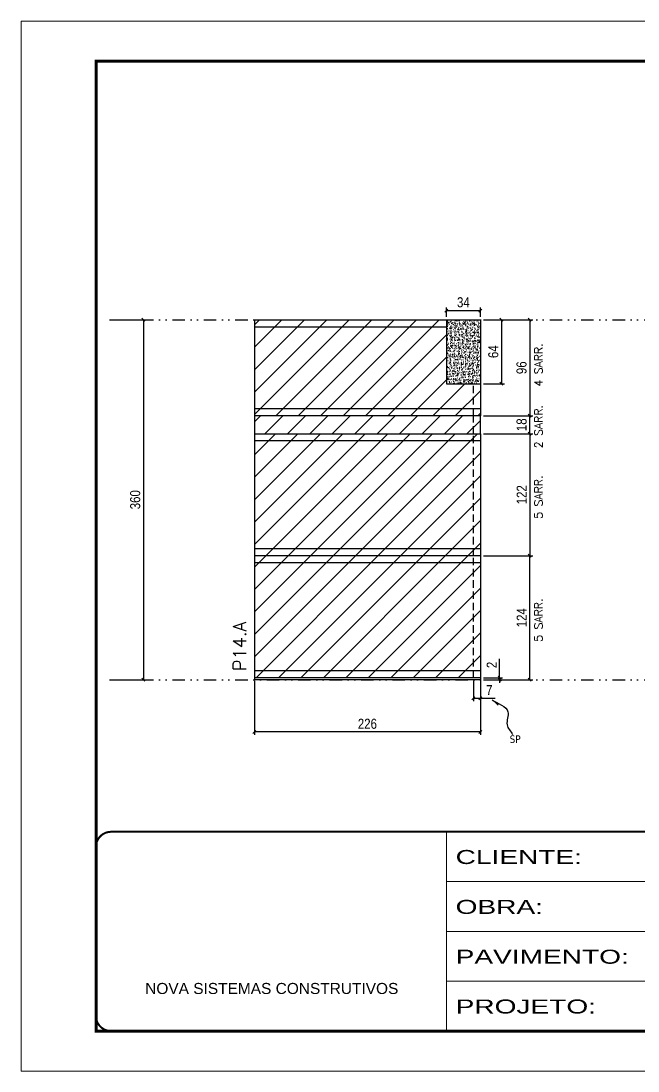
# Model space of a CAD drawing. Extents: x 2949 to 9203, y -16089 to 12527.
# Drawn here: x 7704 to 8321, y -6900 to -5850 of the extents above; entities that cross this region are included whole.
import ezdxf

# ---------------------------------------------------------------- set-up
doc = ezdxf.new("R2010")
doc.units = 0
for name, pattern in [('CONTINUO', [0]), ('DASHED', [0.75, 0.5, -0.25]), ('DIVIDE2', [0.625, 0.25, -0.125, 0, -0.125, 0, -0.125]), ('HIDDEN', [0.375, 0.25, -0.125])]:
    doc.linetypes.add(name, pattern=pattern)
for name, color, linetype in [('COTA', 241, 'Continuous'), ('Nível', 160, 'Continuous'), ('Painéis', 200, 'Continuous'), ('Romaneio', 10, 'Continuous'), ('SARR_2.2x7', 40, 'Continuous'), ('Sarrafo de Pressão', 42, 'HIDDEN'), ('texto', 7, 'Continuous')]:
    doc.layers.add(name, color=color, linetype=linetype)
for name, color, linetype, lineweight in [('Folhas', 255, 'Continuous', 9), ('Hachura', 251, 'Continuous', 9), ('SARRAFO DE PRESSAO', 251, 'DASHED', 9), ('Texto Seção', 7, 'Continuous', 15)]:
    doc.layers.add(name, color=color, linetype=linetype, lineweight=lineweight)
doc.styles.add('ARIAL', font='arial.ttf')
doc.styles.add('COTA TECNICA', font='techl___.ttf', dxfattribs={"height": 10})
doc.styles.add('COTA TECNICA-50', font='techl___.ttf', dxfattribs={"height": 10})
doc.styles.add('REGUA-120', font='ROMANS.shx', dxfattribs={"height": 15})
doc.styles.add('ROMANS', font='romans.shx')
doc.styles.get("Standard").update_dxf_attribs({"font": 'arial.ttf'})
doc.styles.add('Tecnologia', font='')
doc.styles.get('Tecnologia').set_extended_font_data('Forgotten Futurist')
doc.dimstyles.new('COTA PAINEL-50', dxfattribs={"dimtxt": 10, "dimasz": 3, "dimexe": 3, "dimexo": 3, "dimgap": 3, "dimtad": 1, "dimdec": 1, "dimzin": 12, "dimdsep": 46, "dimtxsty": 'COTA TECNICA-50', "dimblk1": 'OBLIQUE', "dimblk2": 'OBLIQUE', "dimsah": 1, "dimcen": 0.9, "dimclrd": 4, "dimclre": 4, "dimclrt": 240, "dimadec": 1, "dimazin": 3, "dimtfac": 1, "dimtdec": 1, "dimtmove": 0, "dimatfit": 3, "dimfxl": 1, "dimtolj": 1, "dimtzin": 12, "dimarcsym": 0})
doc.dimstyles.new('PAINEL', dxfattribs={"dimtxt": 10, "dimasz": 3, "dimexe": 3, "dimexo": 3, "dimgap": 3, "dimtad": 1, "dimdec": 1, "dimzin": 12, "dimdsep": 46, "dimtxsty": 'COTA TECNICA', "dimblk1": 'OBLIQUE', "dimblk2": 'OBLIQUE', "dimsah": 1, "dimcen": 0.9, "dimclrd": 4, "dimclre": 4, "dimclrt": 240, "dimadec": 1, "dimazin": 3, "dimtfac": 1, "dimtdec": 1, "dimtmove": 0, "dimatfit": 3, "dimfxl": 1, "dimtolj": 1, "dimtzin": 12, "dimarcsym": 0})
doc.dimstyles.get("Standard").update_dxf_attribs({"dimtxt": 0.18, "dimasz": 0.18, "dimexe": 0.18, "dimexo": 0.0625, "dimgap": 0.09, "dimtad": 0, "dimtih": 1, "dimtoh": 1, "dimdec": 4, "dimzin": 0, "dimdsep": 46, "dimtxsty": 'Standard', "dimcen": 0.09, "dimadec": 0, "dimazin": 0, "dimtfac": 1, "dimtdec": 4, "dimtofl": 0, "dimtmove": 0, "dimatfit": 3, "dimfxl": 1, "dimtolj": 1, "dimtzin": 0, "dimarcsym": 0})
pattern_1 = [(45, (-122901.967, -37644.947), (-11.2253202, 11.2253202), [])]

# ---------------------------------------------------------------- blocks, each defined once
blk = doc.blocks.new('9999999999')
at = {"color": 30, "linetype": 'CONTINUO'}
for p, q in [((98564.6, 34230.2), (98564.6, 34429.4)), ((98564.6, 34379.6), (99584, 34379.6)), ((98564.6, 34329.8), (99488, 34329.8)), ((98564.6, 34280), (99488, 34280))]:
    blk.add_line(p, q, dxfattribs=at)
at = {"color": 30, "linetype": 'CONTINUO', "const_width": 2}
blk.add_lwpolyline([(99584, 34230.2), (99584, 34414.4, 0.414214), (99569, 34429.4), (98229, 34429.4, 0.414214), (98214, 34414.4), (98214, 34245.2, 0.414214), (98229, 34230.2), (99584, 34230.2)], format="xyb", dxfattribs=at)
at = {"layer": 'Folhas'}
blk.add_lwpolyline([(98139, 34190.2), (99624, 34190.2), (99624, 35240.2), (98139, 35240.2)], close=True, dxfattribs=at)
at = {"layer": 'Folhas', "color": 30, "const_width": 3}
blk.add_lwpolyline([(98214, 34230.2), (99584, 34230.2), (99584, 35200.2), (98214, 35200.2)], close=True, dxfattribs=at)
at = {"color": 7, "linetype": 'Continuous', "ltscale": 5, "style": 'ARIAL'}
blk.add_text('NOVA SISTEMAS CONSTRUTIVOS', height=11.059, dxfattribs=at).set_placement((98263.2, 34267.2))
at = {"layer": 'Folhas', "color": 7, "style": 'Tecnologia', "width": 1.5}
for s, p in [('CLIENTE:', (98573.7, 34397.2)), ('OBRA:', (98573.7, 34347.3)), ('PAVIMENTO:', (98573.7, 34297.5)), ('PROJETO:', (98573.7, 34247.7))]:
    blk.add_text(s, height=14, dxfattribs=at).set_placement(p)
blk = doc.blocks.new('_Oblique')
at = {"color": 0, "linetype": 'ByBlock', "lineweight": -2}
blk.add_line((-0.5, -0.5), (0.5, 0.5), dxfattribs=at)
blk = doc.blocks.new('*D2297')
at = {"layer": 'COTA', "color": 4, "linetype": 'ByBlock', "lineweight": -2, "transparency": 16777216}
for p, q in [((7795.5, -6149.2), (7829.5, -6149.2)), ((7826.5, -6149.2), (7826.5, -6509.2)), ((7795.5, -6509.2), (7829.5, -6509.2))]:
    blk.add_line(p, q, dxfattribs=at)
at = {"layer": 'Defpoints', "color": 0, "linetype": 'ByBlock', "transparency": 16777216}
for p in [(7792.5, -6149.2), (7792.5, -6509.2), (7826.5, -6509.2)]:
    blk.add_point(p, dxfattribs=at)
at = {"layer": 'COTA', "color": 4, "linetype": 'ByBlock', "lineweight": -2, "transparency": 16777216, "xscale": 3, "yscale": 3, "zscale": 3}
for p, rotation in [((7826.5, -6149.2), 90), ((7826.5, -6509.2), 270)]:
    blk.add_blockref('_Oblique', p, dxfattribs=dict(at, rotation=rotation))
at = {"layer": 'COTA', "color": 240, "linetype": 'ByBlock', "transparency": 16777216, "insert": (7818.3, -6329.2), "char_height": 10, "attachment_point": 5, "rotation": 90, "style": 'COTA TECNICA'}
blk.add_mtext('\\A1;360', dxfattribs=at)
blk = doc.blocks.new('*D2255')
at = {"layer": 'COTA', "color": 4, "lineweight": -2, "transparency": 16777216}
for p, q in [((7937.5, -6510.2), (7937.5, -6564.4)), ((8163.5, -6510.2), (8163.5, -6564.4)), ((8163.5, -6561.4), (7937.5, -6561.4))]:
    blk.add_line(p, q, dxfattribs=at)
at = {"layer": 'Defpoints', "color": 0, "transparency": 16777216}
for p in [(7937.5, -6507.2), (8163.5, -6507.2), (7937.5, -6561.4)]:
    blk.add_point(p, dxfattribs=at)
at = {"layer": 'COTA', "color": 4, "lineweight": -2, "transparency": 16777216, "xscale": 3, "yscale": 3, "zscale": 3, "rotation": 180}
blk.add_blockref('_Oblique', (7937.5, -6561.4), dxfattribs=at)
at = {"layer": 'COTA', "color": 4, "lineweight": -2, "transparency": 16777216, "xscale": 3, "yscale": 3, "zscale": 3}
blk.add_blockref('_Oblique', (8163.5, -6561.4), dxfattribs=at)
at = {"layer": 'COTA', "color": 240, "transparency": 16777216, "insert": (8050.5, -6553.3), "char_height": 10, "attachment_point": 5, "style": 'COTA TECNICA'}
blk.add_mtext('\\A1;226', dxfattribs=at)
blk = doc.blocks.new('*D2256')
at = {"layer": 'COTA', "color": 4, "lineweight": -2, "transparency": 16777216}
for p, q in [((8156.5, -6510.2), (8156.5, -6530.7)), ((8163.5, -6512.2), (8163.5, -6530.7)), ((8156.5, -6527.7), (8163.5, -6527.7)), ((8163.5, -6527.7), (8178.2, -6527.7))]:
    blk.add_line(p, q, dxfattribs=at)
at = {"layer": 'Defpoints', "color": 0, "transparency": 16777216}
for p in [(8156.5, -6507.2), (8163.5, -6509.2), (8163.5, -6527.7)]:
    blk.add_point(p, dxfattribs=at)
at = {"layer": 'COTA', "color": 4, "lineweight": -2, "transparency": 16777216, "xscale": 3, "yscale": 3, "zscale": 3, "rotation": 180}
blk.add_blockref('_Oblique', (8156.5, -6527.7), dxfattribs=at)
at = {"layer": 'COTA', "color": 4, "lineweight": -2, "transparency": 16777216, "xscale": 3, "yscale": 3, "zscale": 3}
blk.add_blockref('_Oblique', (8163.5, -6527.7), dxfattribs=at)
at = {"layer": 'COTA', "color": 240, "transparency": 16777216, "insert": (8172.4, -6519.6), "char_height": 10, "attachment_point": 5, "style": 'COTA TECNICA-50'}
blk.add_mtext('\\A1;7', dxfattribs=at)
blk = doc.blocks.new('*D2257')
at = {"layer": 'Defpoints', "color": 0, "linetype": 'ByBlock', "transparency": 16777216}
for p in [(8163.5, -6385.2), (8212.9, -6385.2), (8163.5, -6509.2)]:
    blk.add_point(p, dxfattribs=at)
at = {"layer": 'Romaneio', "color": 4, "linetype": 'ByBlock', "lineweight": -2, "transparency": 16777216}
for p, q in [((8166.5, -6385.2), (8215.9, -6385.2)), ((8212.9, -6509.2), (8212.9, -6385.2)), ((8166.5, -6509.2), (8215.9, -6509.2))]:
    blk.add_line(p, q, dxfattribs=at)
at = {"layer": 'Romaneio', "color": 4, "linetype": 'ByBlock', "lineweight": -2, "transparency": 16777216, "xscale": 3, "yscale": 3, "zscale": 3}
for p, rotation in [((8212.9, -6385.2), 90), ((8212.9, -6509.2), 270)]:
    blk.add_blockref('_Oblique', p, dxfattribs=dict(at, rotation=rotation))
at = {"layer": 'Romaneio', "color": 240, "linetype": 'ByBlock', "transparency": 16777216, "insert": (8204.8, -6447.2), "char_height": 10, "attachment_point": 5, "rotation": 90, "style": 'COTA TECNICA'}
blk.add_mtext('\\A1;124', dxfattribs=at)
blk = doc.blocks.new('*D2258')
at = {"layer": 'COTA', "color": 4, "lineweight": -2, "transparency": 16777216}
for p, q in [((8182.8, -6507.2), (8182.8, -6488.4)), ((8166.5, -6507.2), (8185.8, -6507.2)), ((8166.5, -6509.2), (8185.8, -6509.2)), ((8182.8, -6509.2), (8182.8, -6507.2)), ((8182.8, -6509.2), (8182.8, -6512.2))]:
    blk.add_line(p, q, dxfattribs=at)
at = {"layer": 'Defpoints', "color": 0, "transparency": 16777216}
for p in [(8163.5, -6507.2), (8163.5, -6509.2), (8182.8, -6509.2)]:
    blk.add_point(p, dxfattribs=at)
at = {"layer": 'COTA', "color": 4, "lineweight": -2, "transparency": 16777216, "xscale": 3, "yscale": 3, "zscale": 3}
for p, rotation in [((8182.8, -6507.2), 270), ((8182.8, -6509.2), 90)]:
    blk.add_blockref('_Oblique', p, dxfattribs=dict(at, rotation=rotation))
at = {"layer": 'COTA', "color": 240, "transparency": 16777216, "insert": (8174.8, -6494.4), "char_height": 10, "attachment_point": 5, "rotation": 90, "style": 'COTA TECNICA-50'}
blk.add_mtext('\\A1;2', dxfattribs=at)
blk = doc.blocks.new('*D2259')
at = {"layer": 'COTA', "color": 4, "linetype": 'ByBlock', "lineweight": -2, "transparency": 16777216}
for p, q in [((8166.5, -6149.2), (8215.9, -6149.2)), ((8212.9, -6149.2), (8212.9, -6245.2)), ((8166.5, -6245.2), (8215.9, -6245.2))]:
    blk.add_line(p, q, dxfattribs=at)
at = {"layer": 'Defpoints', "color": 0, "linetype": 'ByBlock', "transparency": 16777216}
for p in [(8163.5, -6149.2), (8163.5, -6245.2), (8212.9, -6245.2)]:
    blk.add_point(p, dxfattribs=at)
at = {"layer": 'COTA', "color": 4, "linetype": 'ByBlock', "lineweight": -2, "transparency": 16777216, "xscale": 3, "yscale": 3, "zscale": 3}
for p, rotation in [((8212.9, -6149.2), 90), ((8212.9, -6245.2), 270)]:
    blk.add_blockref('_Oblique', p, dxfattribs=dict(at, rotation=rotation))
at = {"layer": 'COTA', "color": 240, "linetype": 'ByBlock', "transparency": 16777216, "insert": (8204.7, -6197.2), "char_height": 10, "attachment_point": 5, "rotation": 90, "style": 'COTA TECNICA'}
blk.add_mtext('\\A1;96', dxfattribs=at)
blk = doc.blocks.new('*D2298')
at = {"layer": 'COTA', "color": 4, "linetype": 'ByBlock', "lineweight": -2, "transparency": 16777216}
for p, q in [((8166.5, -6263.2), (8215.9, -6263.2)), ((8212.9, -6263.2), (8212.9, -6385.2)), ((8166.5, -6385.2), (8215.9, -6385.2))]:
    blk.add_line(p, q, dxfattribs=at)
at = {"layer": 'Defpoints', "color": 0, "linetype": 'ByBlock', "transparency": 16777216}
for p in [(8163.5, -6263.2), (8163.5, -6385.2), (8212.9, -6385.2)]:
    blk.add_point(p, dxfattribs=at)
at = {"layer": 'COTA', "color": 4, "linetype": 'ByBlock', "lineweight": -2, "transparency": 16777216, "xscale": 3, "yscale": 3, "zscale": 3}
for p, rotation in [((8212.9, -6263.2), 90), ((8212.9, -6385.2), 270)]:
    blk.add_blockref('_Oblique', p, dxfattribs=dict(at, rotation=rotation))
at = {"layer": 'COTA', "color": 240, "linetype": 'ByBlock', "transparency": 16777216, "insert": (8204.8, -6324.2), "char_height": 10, "attachment_point": 5, "rotation": 90, "style": 'COTA TECNICA'}
blk.add_mtext('\\A1;122', dxfattribs=at)
blk = doc.blocks.new('*D2299')
at = {"layer": 'COTA', "color": 4, "linetype": 'ByBlock', "lineweight": -2, "transparency": 16777216}
for p, q in [((8129.5, -6146.2), (8129.5, -6137.1)), ((8129.5, -6140.1), (8163.5, -6140.1)), ((8163.5, -6146.2), (8163.5, -6137.1))]:
    blk.add_line(p, q, dxfattribs=at)
at = {"layer": 'Defpoints', "color": 0, "linetype": 'ByBlock', "transparency": 16777216}
for p in [(8163.5, -6140.1), (8129.5, -6149.2), (8163.5, -6149.2)]:
    blk.add_point(p, dxfattribs=at)
at = {"layer": 'COTA', "color": 4, "linetype": 'ByBlock', "lineweight": -2, "transparency": 16777216, "xscale": 3, "yscale": 3, "zscale": 3, "rotation": 180}
blk.add_blockref('_Oblique', (8129.5, -6140.1), dxfattribs=at)
at = {"layer": 'COTA', "color": 4, "linetype": 'ByBlock', "lineweight": -2, "transparency": 16777216, "xscale": 3, "yscale": 3, "zscale": 3}
blk.add_blockref('_Oblique', (8163.5, -6140.1), dxfattribs=at)
at = {"layer": 'COTA', "color": 240, "linetype": 'ByBlock', "transparency": 16777216, "insert": (8146.5, -6131.8), "char_height": 10, "attachment_point": 5, "style": 'COTA TECNICA'}
blk.add_mtext('\\A1;34', dxfattribs=at)
blk = doc.blocks.new('*D2300')
at = {"layer": 'COTA', "color": 4, "linetype": 'ByBlock', "lineweight": -2, "transparency": 16777216}
for p, q in [((8166.5, -6149.2), (8187.6, -6149.2)), ((8184.6, -6149.2), (8184.6, -6213.2)), ((8166.5, -6213.2), (8187.6, -6213.2))]:
    blk.add_line(p, q, dxfattribs=at)
at = {"layer": 'Defpoints', "color": 0, "linetype": 'ByBlock', "transparency": 16777216}
for p in [(8163.5, -6149.2), (8163.5, -6213.2), (8184.6, -6213.2)]:
    blk.add_point(p, dxfattribs=at)
at = {"layer": 'COTA', "color": 4, "linetype": 'ByBlock', "lineweight": -2, "transparency": 16777216, "xscale": 3, "yscale": 3, "zscale": 3}
for p, rotation in [((8184.6, -6149.2), 90), ((8184.6, -6213.2), 270)]:
    blk.add_blockref('_Oblique', p, dxfattribs=dict(at, rotation=rotation))
at = {"layer": 'COTA', "color": 240, "linetype": 'ByBlock', "transparency": 16777216, "insert": (8176.5, -6181.2), "char_height": 10, "attachment_point": 5, "rotation": 90, "style": 'COTA TECNICA'}
blk.add_mtext('\\A1;64', dxfattribs=at)
blk = doc.blocks.new('*D2340')
at = {"layer": 'COTA', "color": 4, "lineweight": -2, "transparency": 16777216}
for p, q in [((8166.5, -6245.2), (8215.9, -6245.2)), ((8212.9, -6263.2), (8212.9, -6245.2)), ((8166.5, -6263.2), (8215.9, -6263.2))]:
    blk.add_line(p, q, dxfattribs=at)
at = {"layer": 'Defpoints', "color": 0, "transparency": 16777216}
for p in [(8163.5, -6245.2), (8212.9, -6245.2), (8163.5, -6263.2)]:
    blk.add_point(p, dxfattribs=at)
at = {"layer": 'COTA', "color": 4, "lineweight": -2, "transparency": 16777216, "xscale": 3, "yscale": 3, "zscale": 3}
for p, rotation in [((8212.9, -6245.2), 90), ((8212.9, -6263.2), 270)]:
    blk.add_blockref('_Oblique', p, dxfattribs=dict(at, rotation=rotation))
at = {"layer": 'COTA', "color": 240, "transparency": 16777216, "insert": (8204.8, -6254.2), "char_height": 10, "attachment_point": 5, "rotation": 90, "style": 'COTA TECNICA'}
blk.add_mtext('\\A1;18', dxfattribs=at)

msp = doc.modelspace()

# ---------------------------------------------------------------- hatches: boundary and pattern name
at = {"layer": 'COTA', "linetype": 'ByBlock'}
h = msp.add_hatch(dxfattribs=at)
h.set_pattern_fill('AR-CONC', color=256, scale=0.03)
h.set_pattern_definition([(50, (-124486.9665, -36482.372), (5.46554007, -0.47817257), [0.5715, -6.2865]), (355, (-124486.9665, -36482.372), (-1.05730264, 5.73170536), [0.4572, -5.02921753]), (100.4514447, (-124486.511, -36482.4117), (4.40823741, 5.25353256), [0.48570026, -5.34270734]), (46.1842, (-124486.9665, -36480.848), (8.13237123, -1.26126984), [0.85725, -9.42975]), (96.6355576, (-124486.289, -36480.953), (7.122124, 7.42278374), [0.7285507, -8.01406824]), (351.184151, (-124486.9665, -36480.848), (7.122124, 7.42278374), [0.685799, -7.54379196]), (21, (-124486.2045, -36481.229), (4.54843174, -3.06795595), [0.5715, -6.2865]), (326, (-124486.2045, -36481.229), (1.85406085, 5.52563898), [0.4572, -5.0292]), (71.451445, (-124485.8255, -36481.4845), (6.40249258, 2.45768307), [0.48570026, -5.34269813]), (37.5, (-124486.9665, -36482.3718), (0.092658098, 2.536651166), [0, -4.96824, 0, -5.1054, 0, -5.04825]), (7.5, (-124486.9665, -36482.3718), (2.004589875, 3.005417245), [0, -2.91084, 0, -4.85394, 0, -1.92405]), (327.5, (-124488.6658, -36482.3718), (4.067717855, -0.17186232), [0, -1.905, 0, -5.9436, 0, -7.8867]), (317.5, (-124489.4278, -36482.3718), (4.44387544, 0.76279473), [0, -2.4765, 0, -3.94716, 0, -5.6007])])
h.paths.add_polyline_path([(8163.5, -6149.18), (8129.5, -6149.18), (8129.5, -6213.18), (8163.5, -6213.18)])
at = {"layer": 'Hachura', "linetype": 'ByBlock'}
h = msp.add_hatch(dxfattribs=at)
h.set_pattern_fill('ANSI31', color=256, scale=5)
h.set_pattern_definition([(45, (4016.75, -5158.344), (-11.22532, 11.22532), [])])
h.paths.add_polyline_path([(7937.5, -6149.18), (7937.5, -6245.18), (8163.5, -6245.18), (8163.5, -6213.18), (8129.5, -6213.18), (8129.5, -6149.18)])
at = {"layer": 'Hachura'}
h = msp.add_hatch(dxfattribs=at)
h.set_pattern_fill('ANSI31', color=256, scale=5)
h.paths.add_polyline_path([(8163.5, -6245.18), (7937.5, -6245.18), (7937.5, -6263.18), (8163.5, -6263.18)])
at = {"layer": 'Hachura', "linetype": 'ByBlock'}
h = msp.add_hatch(dxfattribs=at)
h.set_pattern_fill('ANSI31', color=256, scale=5)
h.set_pattern_definition(pattern_1)
h.paths.add_polyline_path([(8163.5, -6385.18), (8163.5, -6263.18), (7937.5, -6263.18), (7937.5, -6385.18)])
h = msp.add_hatch(dxfattribs=at)
h.set_pattern_fill('ANSI31', color=256, scale=5)
h.set_pattern_definition(pattern_1)
h.paths.add_polyline_path([(7937.5, -6385.18), (7937.5, -6507.18), (8163.5, -6507.18), (8163.5, -6385.18)])

# ---------------------------------------------------------------- linework, layer by layer
at = {"layer": 'COTA', "linetype": 'ByBlock'}
for p, q in [((8129.5, -6149.18), (8163.5, -6149.18)), ((8163.5, -6149.18), (8163.5, -6213.18))]:
    msp.add_line(p, q, dxfattribs=at)
at = {"layer": 'Nível', "color": 4, "linetype": 'DIVIDE2', "ltscale": 50}
for p, q in [((7792.53, -6149.18), (9162.53, -6149.18)), ((7792.53, -6509.18), (9162.53, -6509.18))]:
    msp.add_line(p, q, dxfattribs=at)
at = {"layer": 'Painéis', "linetype": 'ByBlock'}
for p, q in [((7937.5, -6149.18), (7937.5, -6245.18)), ((7937.5, -6149.18), (8129.5, -6149.18)), ((8129.5, -6149.18), (8129.5, -6213.18)), ((8129.5, -6213.18), (8163.5, -6213.18)), ((8163.5, -6213.18), (8163.5, -6245.18)), ((8163.5, -6245.18), (7937.5, -6245.18)), ((7937.5, -6263.18), (7937.5, -6509.18)), ((8163.5, -6263.18), (8163.5, -6509.18)), ((8163.5, -6385.18), (7937.5, -6385.18)), ((8163.5, -6507.18), (7937.5, -6507.18)), ((8163.5, -6509.18), (7937.5, -6509.18))]:
    msp.add_line(p, q, dxfattribs=at)
at = {"layer": 'Painéis'}
for p, q in [((7937.5, -6245.18), (7937.5, -6263.18)), ((8163.5, -6263.18), (8163.5, -6245.18)), ((7937.5, -6263.18), (8163.5, -6263.18))]:
    msp.add_line(p, q, dxfattribs=at)
at = {"layer": 'SARR_2.2x7'}
for p, q in [((7937.5, -6156.18), (8129.5, -6156.18)), ((8163.5, -6238.18), (7937.5, -6238.18)), ((8163.5, -6270.18), (7937.5, -6270.18)), ((8163.5, -6378.18), (7937.5, -6378.18)), ((8163.5, -6392.18), (7937.5, -6392.18)), ((8163.5, -6500.18), (7937.5, -6500.18))]:
    msp.add_line(p, q, dxfattribs=at)
at = {"layer": 'Sarrafo de Pressão', "ltscale": 30}
for p, q in [((8156.5, -6245.18), (8156.5, -6213.18)), ((8156.5, -6263.18), (8156.5, -6245.18)), ((8156.5, -6385.18), (8156.5, -6263.18)), ((8156.5, -6507.18), (8156.5, -6385.18))]:
    msp.add_line(p, q, dxfattribs=at)

# ---------------------------------------------------------------- block references
at = {"layer": 'SARRAFO DE PRESSAO', "color": 6, "linetype": 'ByBlock'}
msp.add_blockref('9999999999', (-90434.94, -41090.67), dxfattribs=at)

# ---------------------------------------------------------------- texts
at = {"layer": 'texto', "color": 0, "insert": (8198.28, -6568.68), "char_height": 7.5, "attachment_point": 5}
msp.add_mtext('{\\fTahoma|b0|i0|c0|p34;\\C4;SP}', dxfattribs=at)
at = {"layer": 'Texto Seção', "linetype": 'Continuous', "style": 'ROMANS'}
for s, p in [('4 SARR.', (8225.65, -6216.15)), ('2 SARR.', (8225.65, -6277.69)), ('5 SARR.', (8225.65, -6348.27)), ('5 SARR.', (8225.65, -6471.27))]:
    msp.add_text(s, height=8, rotation=90, dxfattribs=at).set_placement(p)
at = {"layer": 'Texto Seção', "style": 'REGUA-120'}
msp.add_text('P14.A', height=13, rotation=90, dxfattribs=at).set_placement((7929.28, -6500.55))

# ---------------------------------------------------------------- dimensions: what is measured, and where the dimension line sits
at = {"layer": 'COTA', "linetype": 'ByBlock'}
dim = msp.add_linear_dim(base=(8163.5, -6140.05), p1=(8129.5, -6149.18), p2=(8163.5, -6149.18), dimstyle='PAINEL', dxfattribs=at)
dim.commit()
dim.dimension.update_dxf_attribs({"geometry": '*D2299', "text_midpoint": (8146.5, -6140.05), "dimtype": 160})
for base, p1, p2, picture, middle in [((7826.53, -6509.18), (7792.53, -6149.18), (7792.53, -6509.18), '*D2297', (7818.31, -6329.18)), ((8212.87, -6245.18), (8163.5, -6149.18), (8163.5, -6245.18), '*D2259', (8204.74, -6197.18)), ((8184.6, -6213.18), (8163.5, -6149.18), (8163.5, -6213.18), '*D2300', (8176.49, -6181.18)), ((8212.87, -6385.18), (8163.5, -6263.18), (8163.5, -6385.18), '*D2298', (8204.81, -6324.18))]:
    dim = msp.add_linear_dim(base=base, p1=p1, p2=p2, angle=90, dimstyle='PAINEL', dxfattribs=at)
    dim.commit()
    dim.dimension.update_dxf_attribs({"geometry": picture, "text_midpoint": middle})
at = {"layer": 'COTA'}
dim = msp.add_linear_dim(base=(8212.87, -6245.18), p1=(8163.5, -6263.18), p2=(8163.5, -6245.18), angle=90, dimstyle='PAINEL', dxfattribs=at)
dim.commit()
dim.dimension.update_dxf_attribs({"geometry": '*D2340', "text_midpoint": (8204.77, -6254.18)})
dim = msp.add_linear_dim(base=(8182.76, -6509.18), p1=(8163.5, -6507.18), p2=(8163.5, -6509.18), angle=90, dimstyle='COTA PAINEL-50', dxfattribs=at)
dim.commit()
dim.dimension.update_dxf_attribs({"geometry": '*D2258', "text_midpoint": (8182.76, -6494.44), "dimtype": 160})
dim = msp.add_linear_dim(base=(7937.5, -6561.36), p1=(8163.5, -6507.18), p2=(7937.5, -6507.18), angle=180, dimstyle='PAINEL', override={"dimarcsym": 2}, dxfattribs=at)
dim.commit()
dim.dimension.update_dxf_attribs({"geometry": '*D2255', "text_midpoint": (8050.5, -6553.26)})
dim = msp.add_linear_dim(base=(8163.5, -6527.69), p1=(8156.5, -6507.18), p2=(8163.5, -6509.18), dimstyle='COTA PAINEL-50', dxfattribs=at)
dim.commit()
dim.dimension.update_dxf_attribs({"geometry": '*D2256', "text_midpoint": (8172.37, -6519.62)})
at = {"layer": 'Romaneio', "linetype": 'ByBlock'}
dim = msp.add_aligned_dim(p1=(8163.5, -6509.18), p2=(8163.5, -6385.18), distance=-49.37, dimstyle='PAINEL', dxfattribs=at)
dim.commit()
dim.dimension.update_dxf_attribs({"geometry": '*D2257', "text_midpoint": (8204.8, -6447.18)})

# ---------------------------------------------------------------- leaders
at = {"layer": 'COTA', "path_type": 1}
msp.add_leader([(8175.33, -6529.36), (8191.12, -6541.2), (8190.19, -6554.21), (8195.74, -6563.99)], dimstyle='Standard', override={"dimasz": 8}, dxfattribs=at)

doc.saveas('drawing.dxf')
